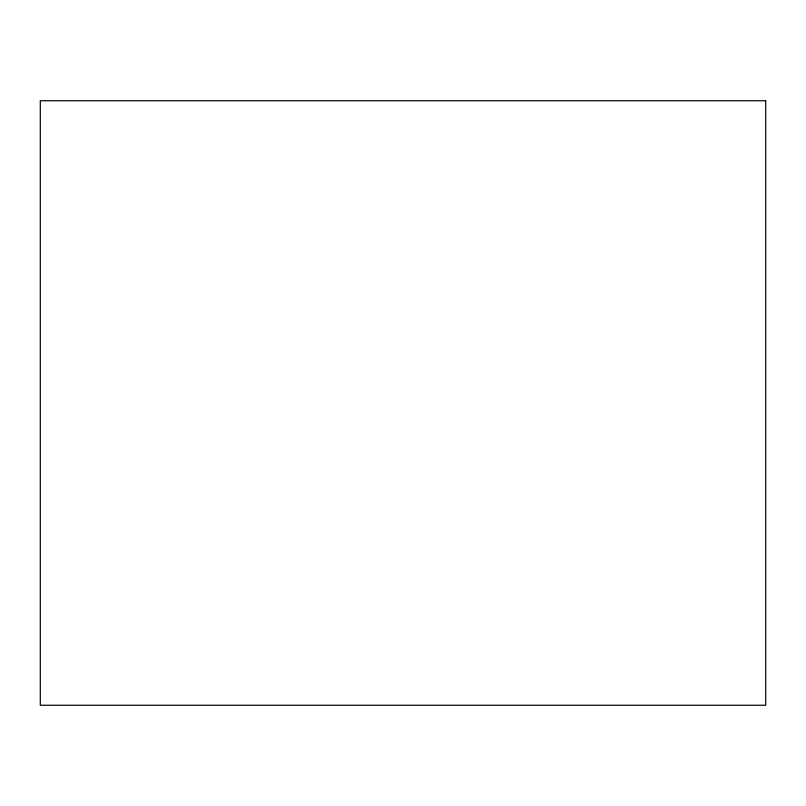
<?xml version="1.0" encoding="UTF-8"?>
<svg xmlns="http://www.w3.org/2000/svg" width="806" height="806" viewBox="0 0 806 806"><rect width="100%" height="100%" fill="white"/><g stroke="black" fill="none" stroke-linecap="round" stroke-linejoin="round"><path stroke-width="1.21" d="M765.7 100.75L40.3 100.75L40.3 705.25L765.7 705.25L765.7 100.75"/></g></svg>
